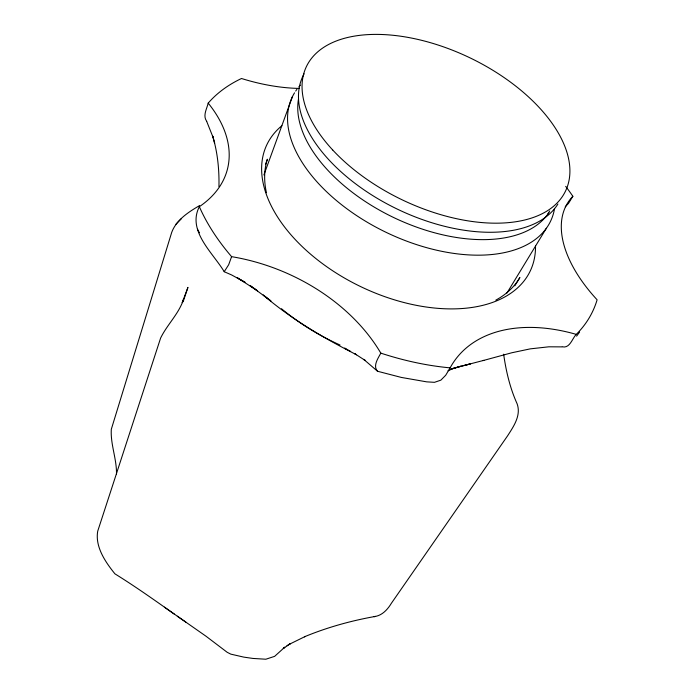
<?xml version="1.0" encoding="UTF-8"?>
<svg xmlns="http://www.w3.org/2000/svg" width="694" height="694" viewBox="0 0 694 694"><rect width="100%" height="100%" fill="white"/><g stroke="black" fill="none" stroke-linecap="round" stroke-linejoin="round"><path stroke-width="1.04" d="M218.948 186.634C219.321 169.622 217.595 152.446 212.685 136.111L214.646 143.172L214.403 142.244M299.079 88.424A125.978 65.687 20.4 0 1 241.503 78.5A219.807 132.207 25.7 0 0 208.191 103.128C206.855 108.897 202.535 115.69 206.725 121.311M208.191 103.12A153.53 92.666 15.2 0 1 199.343 206.682C186.877 230.876 212.971 252.798 224.205 271.71L231.605 274.945L245.025 282.276L237.253 277.747L257.569 290.838L249.953 285.468L270.92 300.962L263.226 295.002C291.411 319.24 323.534 337.883 356.482 354.747L354.964 353.836L365.4 360.576L363.734 359.379L377.536 371.255L401.349 377.432L426.723 381.856L434.479 382.325L440.855 380.165L445.695 375.263L450.128 367.855A163.159 106.225 36.5 0 1 576.263 334.378A219.807 132.207 25.7 0 0 597.109 299.799A134.176 72.636 33.1 0 1 572.862 196.289A219.807 132.207 25.7 0 0 565.671 186.374M183.129 301.751L187.944 287.385L182.218 302.619L183.45 299.739C178.549 314.122 167.124 324.688 160.618 338.047L97.724 531.153C94.913 546.829 105.566 562.279 114.935 573.843C135.356 586.499 154.962 600.423 174.576 614.294M199.343 206.682A219.807 132.207 25.7 0 0 231.596 256.659L228.656 264.778L224.205 271.71M265.55 164.296L267.39 159.212C263.85 170.03 263.954 181.689 266.435 192.715M263.902 174.94L292.478 96.553M450.128 367.855A219.807 132.207 25.7 0 1 380.815 353.133C378.221 358.13 372.548 365.938 377.536 371.255M547.635 214.42L549.717 210.967M506.915 293.068L546.378 228.248M514.801 285.833L519.884 277.539C514.271 287.247 505.622 294.829 495.828 300.129M572.862 196.289L568.559 203.29L565.272 206.795M576.263 334.378C572.151 338.507 569.991 348.562 562.314 346.809M199.62 205.563C188.612 211.948 176.267 219.937 171.704 232.403L111.309 429.274C110.346 444.316 116.835 458.986 116.488 474.193M576.593 336.148L579.603 332.053M175.972 224.171L181.308 218.749M286.96 645.724L290.439 643.564L283.282 648.508L284.783 647.172L274.633 656.351L265.863 659.222L252.928 658.441L243.82 657.123L230.833 654.147L227.181 652.291L205.979 636.198L164.409 607.155M289.086 644.405L305.308 636.424L304.484 636.771C327.23 627.341 351.103 620.74 375.324 616.419L374.031 616.636C381.865 615.838 387.538 609.653 391.39 603.26L507.6 435.806C513.612 426.428 521.324 415.42 517.108 403.769C510.003 388.076 506.056 371.195 503.644 354.2M448.012 370.778L452.297 368.766L449.781 369.694L460.816 366.224L452.974 368.436L470.385 363.908L460.981 366.232M483.024 360.585L511.808 352.76L530.303 348.856L548.807 346.809L561.845 346.879M483.9 360.342L464.763 365.313M340.025 345.013C319.014 335.601 299.261 323.378 281.486 308.735M345.872 348.796L344.614 348.11L350.678 351.442M181.837 619.343L185.845 622.119M177.326 616.211L181.203 618.909M197.504 229.263L199.456 232.794M206.777 121.589L212.963 137.108M554.532 208.616A143.302 81.267 25.7 0 1 392.899 235.483A143.302 81.267 25.7 0 1 294.534 92.84M295.696 91.053A143.302 81.267 25.7 0 1 296.937 89.3M298.967 86.767A143.302 81.267 25.7 0 1 300.415 85.154M548.867 212.642A138.462 77.502 25.7 0 1 398.391 219.729A138.462 77.502 25.7 0 1 298.489 99.051M557.898 204.045A142.747 78.986 25.7 0 1 391.399 206.179A142.747 78.986 25.7 0 1 304.102 73.833M231.596 256.659A172.06 125.97 21.9 0 1 380.815 353.133M535.516 246.049A146.044 87.435 25.7 0 1 361.86 287.177A146.044 87.435 25.7 0 1 281.911 125.709M332.678 149.965A143.736 78.674 25.7 0 0 561.481 197.833A143.736 78.674 25.7 0 0 413.806 38.534A143.736 78.674 25.7 0 0 332.678 149.965"/></g></svg>
